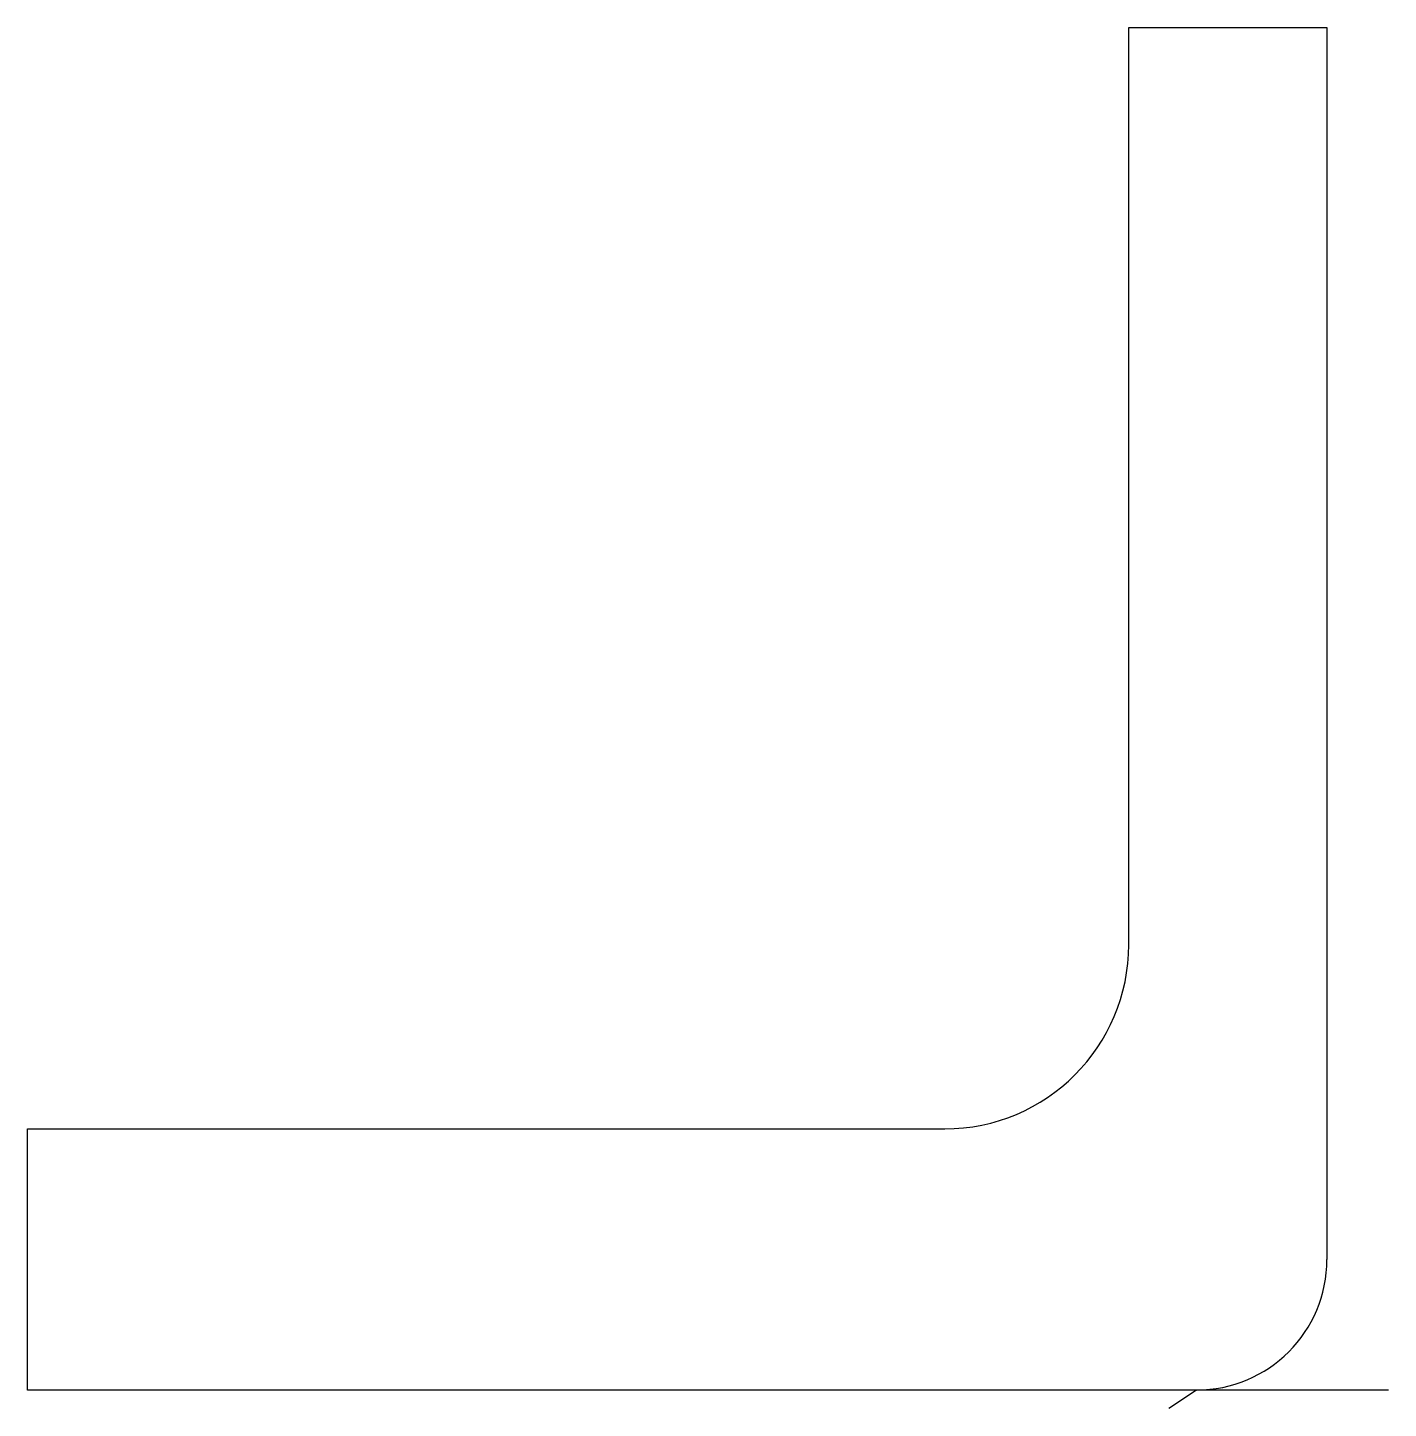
# Model space of a CAD drawing. Header units: metres. Extents: x 209 to 426, y 470 to 689.
import ezdxf

# ---------------------------------------------------------------- set-up
doc = ezdxf.new("R2010")
doc.units = ezdxf.units.M

msp = doc.modelspace()

# ---------------------------------------------------------------- linework, layer by layer
at = {"layer": 'TOOL_0'}
for p, q in [((384.289, 543.437), (384.289, 689.187)), ((384.289, 689.187), (415.789, 689.187)), ((415.789, 689.187), (415.789, 493.437)), ((209.289, 472.687), (209.289, 514.187)), ((209.289, 514.187), (355.039, 514.187)), ((395.039, 472.687), (209.289, 472.687)), ((395.039, 472.687), (390.687, 469.766)), ((425.554, 472.687), (395.039, 472.687))]:
    msp.add_line(p, q, dxfattribs=at)
for centre, radius in [((355.039, 543.437), 29.25), ((395.039, 493.437), 20.75)]:
    msp.add_arc(centre, radius, 270, 0, dxfattribs=at)

doc.saveas('drawing.dxf')
